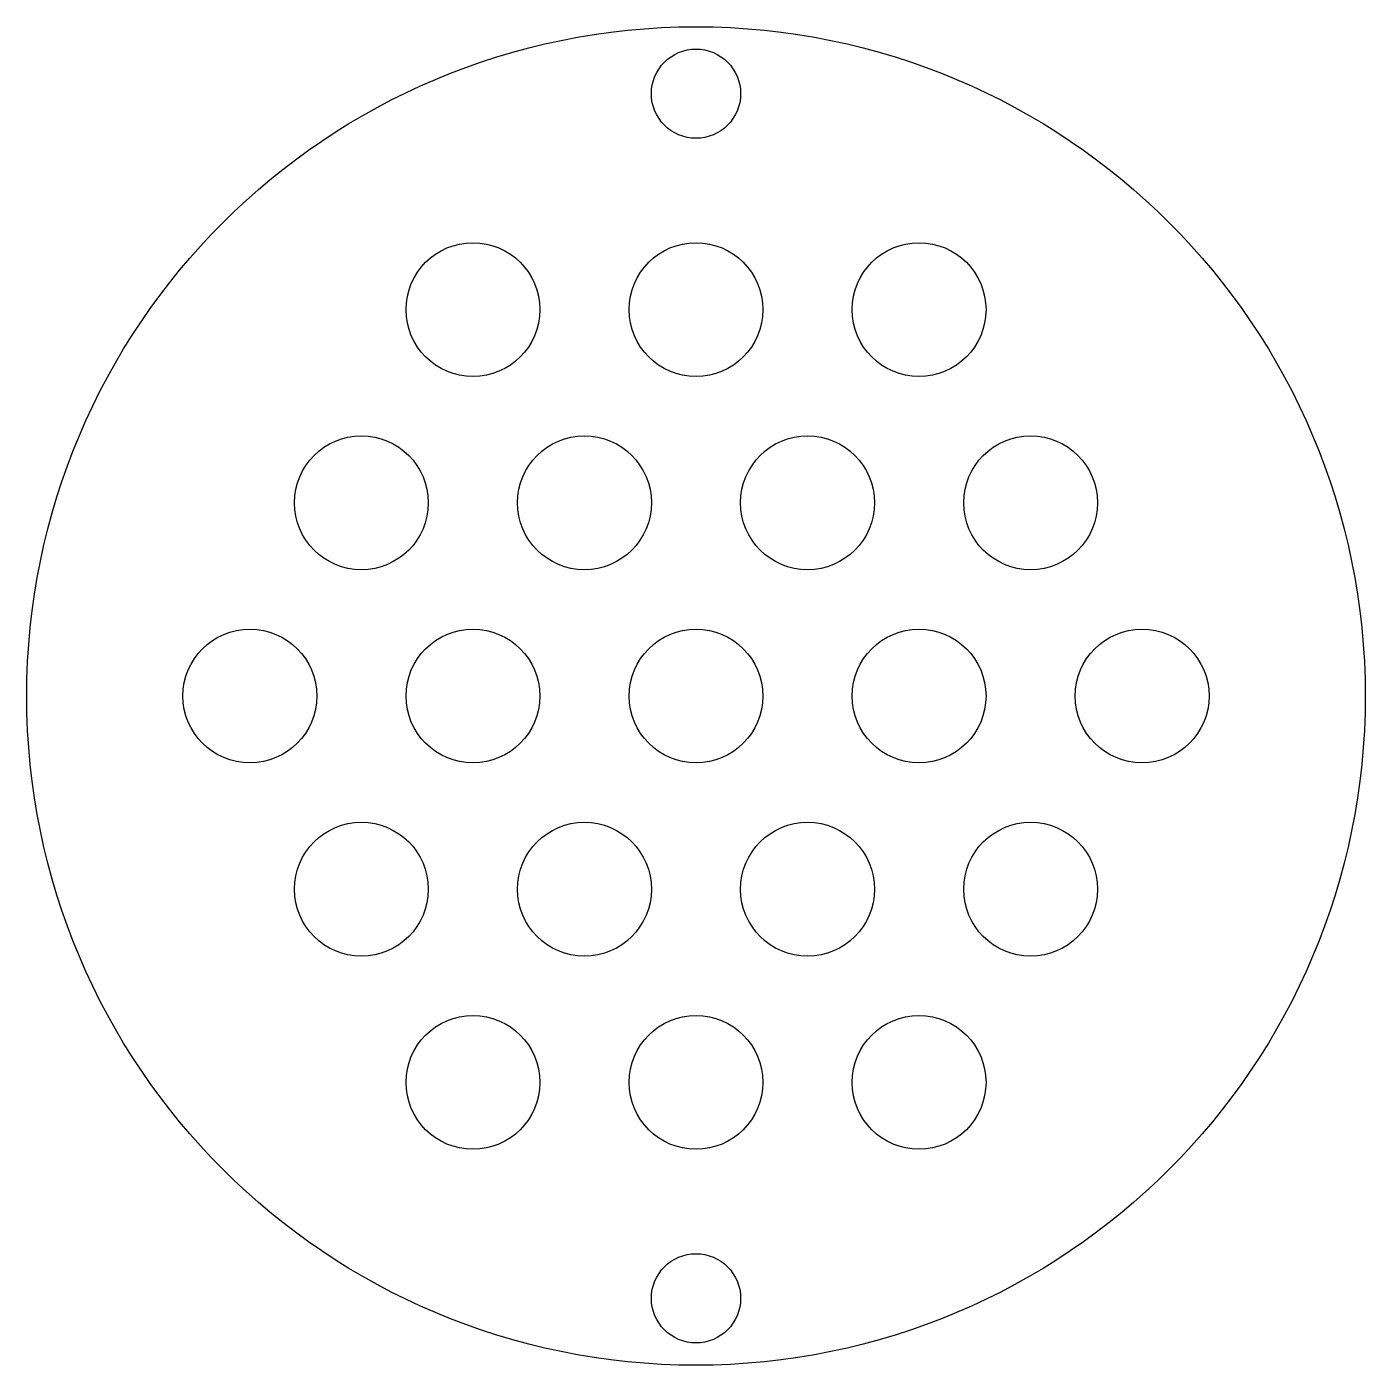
# Model space of a CAD drawing. Header units: millimetres. Extents: x -15 to 15, y -15 to 15.
import ezdxf

# ---------------------------------------------------------------- set-up
doc = ezdxf.new("R2010")
doc.units = ezdxf.units.MM
for name, color, linetype in [('Hole', 7, 'Continuous'), ('Pattern', 7, 'Continuous'), ('Shape', 7, 'Continuous')]:
    doc.layers.add(name, color=color, linetype=linetype)

msp = doc.modelspace()

# ---------------------------------------------------------------- linework, layer by layer
at = {"layer": 'Hole'}
for centre in [(0, 13.5), (0, -13.5)]:
    msp.add_circle(centre, 1, dxfattribs=at)
at = {"layer": 'Pattern'}
for centre in [(-5, 8.66026), (0, 8.66026), (5, 8.66026), (-7.5, 4.33013), (-2.5, 4.33013), (2.5, 4.33013), (7.5, 4.33013), (-10, 0), (-5, 0), (0, 0), (5, 0), (10, 0), (-7.5, -4.33013), (-2.5, -4.33013), (2.5, -4.33013), (7.5, -4.33013), (-5, -8.66026), (0, -8.66026), (5, -8.66026)]:
    msp.add_circle(centre, 1.5, dxfattribs=at)
at = {"layer": 'Shape'}
msp.add_circle((0, 0), 15, dxfattribs=at)

doc.saveas('drawing.dxf')
